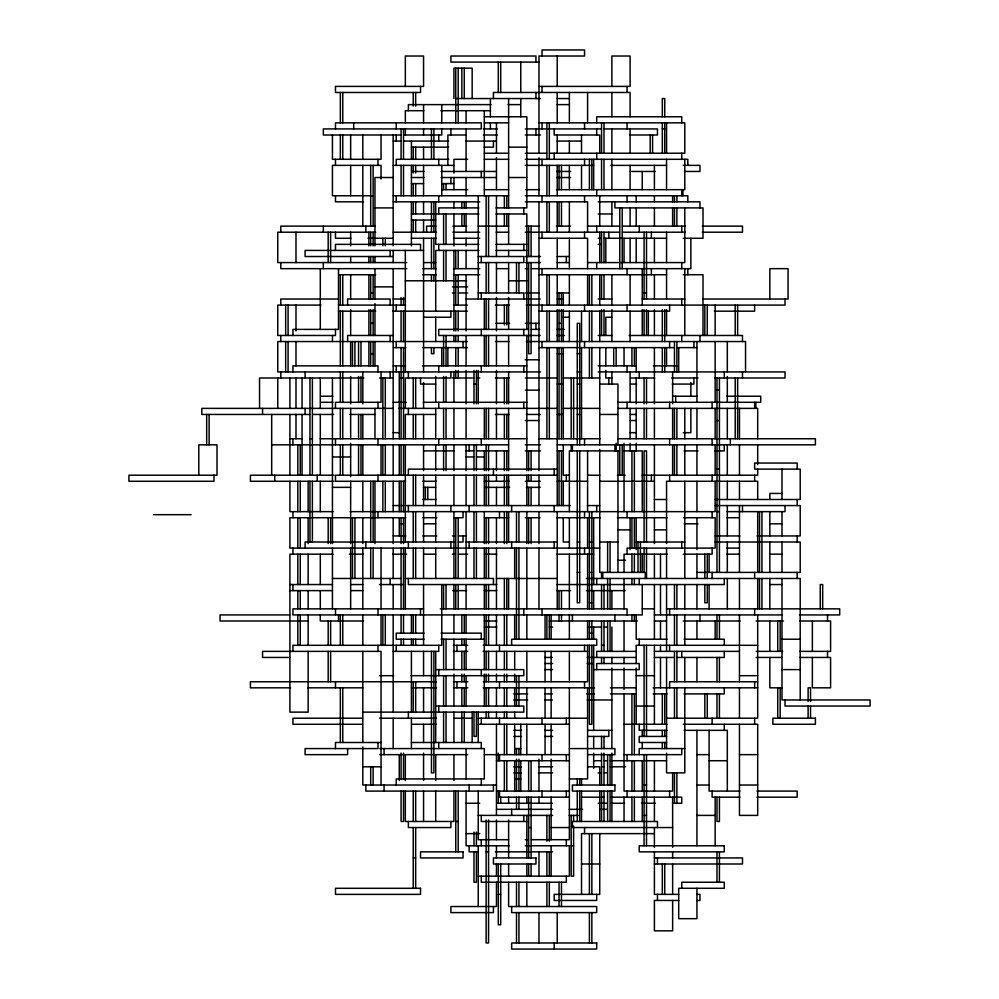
<?xml version="1.0" encoding="UTF-8"?>
<svg xmlns="http://www.w3.org/2000/svg" width="999" height="999" viewBox="0 0 999 999"><rect width="100%" height="100%" fill="white"/><g stroke="black" fill="none" stroke-linecap="round" stroke-linejoin="round"><path stroke-width="1.5" d="M538.985 62.1L450.899 62.1L450.899 56.019L535.951 56.019L535.951 62.1M538.985 86.401L630.107 86.401L630.107 56.019L611.888 56.019L611.888 86.401M455.756 98.551L458.191 98.551M458.491 98.551L540.484 98.551M557.217 98.551L569.368 98.551M490.996 104.62L408.379 104.62L408.379 110.702M508.004 104.62L520.379 104.62M557.217 104.62L569.368 104.62M423.838 110.702L405.332 110.702L405.332 122.852M440.846 110.702L490.384 110.702M484.315 116.771L526.835 116.771L526.835 207.904L495.966 207.904M484.315 122.852L508.616 122.852M538.985 122.852L684.79 122.852L684.79 153.222L549.625 153.222M483.379 128.921L497.29 128.921M525.324 128.921L546.578 128.921M546.89 128.921L549.313 128.921M549.625 128.921L601.261 128.921M604.295 128.921L657.454 128.921L657.454 135.002L630.107 135.002M662.312 128.921L664.735 128.921M400.786 135.002L323.326 135.002L323.326 128.921L481.281 128.921L481.281 122.852L335.477 122.852L335.477 128.921M403.733 135.002L441.783 135.002L441.783 128.921M466.358 135.002L447.864 135.002L447.864 165.372M483.379 135.002L497.29 135.002M525.324 135.002L540.509 135.002M393.181 141.071L400.786 141.071M403.821 141.071L448.576 141.071M466.083 141.071L496.466 141.071M557.217 141.071L581.518 141.071M411.413 147.153L448.576 147.153M484.153 147.153L493.431 147.153L493.431 141.071M508.616 147.153L526.835 147.153M484.315 153.222L508.616 153.222M525.324 153.222L546.578 153.222M448.801 159.303L396.228 159.303L396.228 165.372M467.607 159.303L453.933 159.303L453.933 172.964M484.315 159.303L508.616 159.303M525.324 159.303L687.824 159.303L687.824 165.372M393.181 165.372L453.933 165.372M525.324 165.372L593.668 165.372M610.839 165.372L666.558 165.372M683.266 165.372L699.974 165.372L699.974 171.453L684.515 171.453M411.688 171.453L424.063 171.453M441.071 171.453L496.466 171.453M556.718 171.453L570.629 171.453M630.394 171.453L655.132 171.453M393.181 177.522L374.962 177.522L374.962 245.866M411.413 177.522L424.063 177.522M441.071 177.522L496.466 177.522M508.616 177.522L526.835 177.522M556.718 177.522L570.629 177.522M411.413 183.604L423.564 183.604M441.783 183.604L453.933 183.604M441.783 189.673L467.607 189.673M484.315 189.673L508.616 189.673M525.561 189.673L539.485 189.673M556.493 189.673L684.79 189.673L684.79 159.303M370.404 195.754L332.442 195.754L332.442 165.372L381.044 165.372L381.044 179.046M370.704 195.754L373.139 195.754M393.181 195.754L508.616 195.754M525.324 195.754L687.824 195.754L687.824 201.823M363.311 201.823L335.477 201.823L335.477 195.754M393.181 201.823L479.757 201.823M525.324 201.823L587.587 201.823L587.587 232.205M598.214 201.823L699.974 201.823L699.974 207.904M374.962 207.904L393.181 207.904M478.958 207.904L438.748 207.904L438.748 213.973M411.413 213.973L478.958 213.973M495.966 213.973L526.835 213.973L526.835 329.395M598.214 213.973L611.888 213.973M411.413 220.055L435.714 220.055M374.962 226.124L280.794 226.124L280.794 232.205M435.876 226.124L426.598 226.124L426.598 232.205M452.884 226.124L466.808 226.124M478.234 226.124L508.616 226.124M525.561 226.124L539.485 226.124M556.493 226.124L570.417 226.124M587.424 226.124L619.48 226.124M622.514 226.124L685.289 226.124M702.297 226.124L742.494 226.124L742.494 232.205L702.297 232.205M375.686 232.205L277.759 232.205L277.759 262.575L406.83 262.575M393.181 232.205L411.413 232.205M411.688 232.205L436.426 232.205M452.884 232.205L479.757 232.205M496.191 232.205L508.616 232.205M525.324 232.205L619.48 232.205M622.514 232.205L685.289 232.205M350.936 238.274L335.477 238.274L335.477 232.205M367.944 238.274L393.181 238.274M411.413 238.274L436.426 238.274M453.446 238.274L479.757 238.274M538.985 238.274L587.587 238.274L587.587 268.656M598.214 238.274L601.261 238.274M604.295 238.274L619.48 238.274M619.78 238.274L622.215 238.274M622.514 238.274L666.558 238.274M683.191 238.274L703.009 238.274L703.009 207.904L614.922 207.904L614.922 201.823M478.958 244.355L435.714 244.355L435.714 201.823M495.966 244.355L526.835 244.355M598.214 244.355L601.261 244.355M423.564 250.424L305.095 250.424L305.095 256.506L393.181 256.506M478.958 250.424L435.714 250.424L435.714 311.176M495.966 250.424L526.835 250.424M478.234 256.506L523.801 256.506L523.801 262.575L478.234 262.575M525.324 256.506L540.509 256.506M557.217 256.506L569.368 256.506M423.564 262.575L435.714 262.575M525.324 262.575L540.509 262.575M557.217 262.575L569.368 262.575M587.587 262.575L684.79 262.575L684.79 207.904M406.83 268.656L280.794 268.656L280.794 262.575M422.515 268.656L436.426 268.656M453.446 268.656L479.757 268.656M496.466 268.656L508.616 268.656M525.324 268.656L528.359 268.656M531.393 268.656L690.858 268.656L690.858 238.274M338.511 274.725L375.686 274.725M422.515 274.725L436.426 274.725M453.446 274.725L479.757 274.725M538.985 274.725L666.558 274.725M683.266 274.725L703.009 274.725L703.009 335.477M405.332 280.794L466.583 280.794M508.616 280.794L526.835 280.794M374.962 286.875L393.181 286.875M452.422 286.875L467.607 286.875M370.704 292.944L373.139 292.944M452.422 292.944L455.457 292.944M458.491 292.944L467.607 292.944M478.234 292.944L523.801 292.944L523.801 299.026M525.324 292.944L528.359 292.944M528.658 292.944L531.093 292.944M531.393 292.944L538.985 292.944M557.217 292.944L569.368 292.944M644.08 292.944L646.515 292.944M338.511 299.026L280.794 299.026L280.794 305.095M393.181 299.026L405.332 299.026M466.083 299.026L540.259 299.026M557.217 299.026L563.286 299.026M598.214 299.026L611.888 299.026M642.257 299.026L684.79 299.026M703.071 299.026L788.061 299.026L788.061 268.656L769.842 268.656L769.842 299.026M321.004 305.095L277.759 305.095L277.759 335.477L335.477 335.477L335.477 329.395M338.511 305.095L405.507 305.095M453.446 305.095L467.357 305.095M495.417 305.095L509.328 305.095M526.336 305.095L785.027 305.095L785.027 299.026M338.511 311.176L375.686 311.176M392.694 311.176L467.357 311.176M538.985 311.176L669.605 311.176L669.605 305.095M714.447 311.176L754.645 311.176L754.645 305.095M423.564 317.245L450.899 317.245L450.899 311.176M563.286 317.245L569.368 317.245M611.888 317.245L605.819 317.245L605.819 335.477M370.704 323.326L373.139 323.326M495.741 323.326L509.665 323.326M525.324 323.326L528.359 323.326M528.658 323.326L531.093 323.326M531.306 323.326L538.985 323.326M559.04 323.326L561.463 323.326M528.359 329.395L438.748 329.395L438.748 335.477L540.259 335.477M531.306 329.395L539.71 329.395M556.718 329.395L564.447 329.395M393.181 335.477L347.627 335.477L347.627 341.546M556.718 335.477L564.447 335.477M598.214 335.477L612.162 335.477M629.17 335.477L742.494 335.477L742.494 341.546M467.357 341.546L277.759 341.546L277.759 371.928L540.509 371.928M495.417 341.546L509.328 341.546M526.336 341.546L745.541 341.546L745.541 371.928M393.469 347.627L405.831 347.627M422.515 347.627L467.357 347.627M538.985 347.627L674.15 347.627M677.197 347.627L696.94 347.627M370.704 353.696L373.139 353.696M557.217 353.696L563.448 353.696M577.26 353.696L579.695 353.696M525.324 359.777L538.985 359.777M393.181 365.846L405.507 365.846M422.515 365.846L526.835 365.846M598.214 365.846L636.351 365.846M653.358 365.846L678.109 365.846M577.26 371.928L579.695 371.928M598.214 371.928L785.027 371.928L785.027 377.997L714.66 377.997M363.861 377.997L259.54 377.997L259.54 408.379M379.52 377.997L393.181 377.997M401.086 377.997L403.521 377.997M452.422 377.997L473.676 377.997M476.723 377.997L479.757 377.997M495.417 377.997L509.328 377.997M525.324 377.997L546.578 377.997M546.89 377.997L549.313 377.997M549.625 377.997L557.217 377.997M563.286 377.997L599.737 377.997M611.937 377.997L605.819 377.997L605.819 370.404M630.494 377.997L654.695 377.997M671.703 377.997L697.989 377.997M435.714 384.078L420.529 384.078L420.529 377.997M473.988 384.078L476.411 384.078M557.217 384.078L563.286 384.078M577.26 384.078L579.695 384.078M599.737 384.078L617.956 384.078L617.956 444.83M630.494 384.078L636.688 384.078M672.252 384.078L693.905 384.078L693.905 377.997M525.324 390.147L538.985 390.147M716.982 390.147L719.417 390.147M320.567 396.228L332.929 396.228M672.639 396.228L697.327 396.228M726.71 396.228L760.726 396.228L760.726 402.297L617.956 402.297M320.567 402.297L332.929 402.297M393.181 402.297L406.281 402.297M423.289 402.297L526.835 402.297M309.74 408.379L201.823 408.379L201.823 414.448L309.74 414.448M309.965 408.379L312.387 408.379M312.699 408.379L382.555 408.379M382.854 408.379L385.289 408.379M385.589 408.379L393.181 408.379M398.539 408.379L546.578 408.379M546.89 408.379L549.313 408.379M549.625 408.379L557.217 408.379M563.286 408.379L599.737 408.379M617.956 408.379L757.692 408.379L757.692 438.748M312.699 414.448L333.703 414.448M349.95 414.448L374.962 414.448M435.714 414.448L405.332 414.448L405.332 438.748M495.417 414.448L509.328 414.448M526.336 414.448L540.259 414.448M557.217 414.448L563.286 414.448M577.26 414.448L579.695 414.448M599.737 414.448L617.956 414.448M630.107 414.448L636.188 414.448M525.324 420.529L538.985 420.529M630.107 420.529L636.188 420.529M716.982 420.529L719.417 420.529M393.181 432.679L399.263 432.679M630.107 432.679L636.188 432.679M683.266 432.679L690.858 432.679L690.858 408.379M289.91 438.748L302.06 438.748M309.965 438.748L312.387 438.748M320.292 438.748L526.835 438.748M538.985 438.748L557.217 438.748M557.492 438.748L600.012 438.748M617.956 438.748L815.396 438.748L815.396 444.83L557.217 444.83M271.691 444.83L309.653 444.83M309.965 444.83L312.387 444.83M312.699 444.83L508.616 444.83M525.324 444.83L540.509 444.83M423.838 450.899L453.933 450.899M465.596 450.899L473.676 450.899M476.723 450.899L508.616 450.899M525.324 450.899L540.509 450.899M557.217 450.899L563.286 450.899M619.48 450.899L569.368 450.899L569.368 511.65M624.038 450.899L642.257 450.899L642.257 511.65M684.065 450.899L697.989 450.899M714.997 450.899L724.275 450.899L724.275 444.83M332.442 456.98L350.661 456.98M466.083 456.98L473.676 456.98M476.723 456.98L484.315 456.98M557.217 469.13L408.379 469.13L408.379 475.199M716.982 469.13L719.417 469.13M333.928 475.199L250.424 475.199L250.424 481.281L333.928 481.281M557.217 475.199L335.477 475.199L335.477 481.281L405.507 481.281M569.418 475.199L563.286 475.199L563.286 444.83M587.587 475.199L599.737 475.199M617.357 475.199L625.087 475.199M642.095 475.199L757.692 475.199L757.692 469.13M422.515 481.281L436.426 481.281M484.315 481.281L509.328 481.281M525.324 481.281L540.259 481.281M557.217 481.281L587.587 481.281M599.737 481.281L654.407 481.281M332.442 487.35L350.661 487.35M423.564 487.35L435.714 487.35M484.59 487.35L509.665 487.35M526.336 487.35L540.259 487.35M781.992 493.431L769.842 493.431L769.842 499.5M422.515 499.5L436.426 499.5M654.407 499.5L666.558 499.5M715.222 499.5L800.211 499.5L800.211 469.13L754.645 469.13L754.645 463.049L797.177 463.049L797.177 469.13M393.181 505.569L399.263 505.569M401.086 505.569L403.521 505.569M405.332 505.569L570.417 505.569M587.424 505.569L599.737 505.569M715.159 505.569L800.211 505.569L800.211 535.951L756.967 535.951M333.154 511.65L289.91 511.65L289.91 481.281M350.162 511.65L715.159 511.65L715.159 481.281M716.982 511.65L719.417 511.65M726.81 511.65L739.185 511.65M739.46 511.65L785.027 511.65L785.027 505.569M153.634 514.685L191.134 514.685M405.831 517.719L289.91 517.719L289.91 548.101L455.457 548.101M422.839 517.719L436.763 517.719M453.771 517.719L463.049 517.719L463.049 511.65M484.315 517.719L508.778 517.719M525.324 517.719L540.034 517.719M556.718 517.719L600.349 517.719M617.357 517.719L667.282 517.719M683.516 517.719L715.159 517.719L715.159 548.101L627.072 548.101L627.072 554.17M726.81 517.719L739.185 517.719M401.086 523.801L403.521 523.801M423.564 523.801L435.714 523.801M684.065 523.801L697.989 523.801M769.842 523.801L781.992 523.801M617.956 529.87L630.107 529.87M654.407 529.87L666.558 529.87M393.181 535.951L405.831 535.951M422.839 535.951L436.763 535.951M452.422 535.951L455.457 535.951M458.416 535.951L466.083 535.951M715.159 535.951L739.959 535.951M455.319 542.02L305.095 542.02L305.095 548.101M458.416 542.02L463.049 542.02L463.049 535.951M466.083 542.02L557.217 542.02M569.368 542.02L563.286 542.02L563.286 517.719M577.26 542.02L579.695 542.02M589.41 542.02L591.845 542.02M599.737 542.02L617.956 542.02M636.188 542.02L684.79 542.02M715.159 542.02L800.211 542.02L800.211 572.402L696.94 572.402M455.756 548.101L458.191 548.101M458.491 548.101L599.737 548.101M726.81 548.101L739.46 548.101M333.154 554.17L289.91 554.17L289.91 712.125L308.142 712.125L308.142 651.373M349.388 554.17L363.311 554.17M392.694 554.17L400.786 554.17M401.086 554.17L406.605 554.17M423.564 554.17L435.714 554.17M452.422 554.17L455.457 554.17M458.491 554.17L467.607 554.17M484.315 554.17L496.74 554.17M557.042 554.17L593.668 554.17M667.282 554.17L624.038 554.17L624.038 572.402M683.266 554.17L712.125 554.17L712.125 548.101M726.81 554.17L739.46 554.17M769.842 554.17L781.992 554.17M617.956 560.252L625.561 560.252M577.26 572.402L579.695 572.402M589.41 572.402L591.845 572.402M332.442 578.471L400.786 578.471M405.332 578.471L493.431 578.471L493.431 584.552M496.466 578.471L557.217 578.471M586.313 578.471L800.211 578.471L800.211 699.974M289.91 584.552L332.442 584.552M350.661 584.552L362.812 584.552M379.52 584.552L400.786 584.552M401.086 584.552L403.521 584.552M496.74 584.552L408.379 584.552L408.379 578.471M556.718 584.552L724.275 584.552L724.275 578.471M769.842 584.552L781.992 584.552M289.91 590.621L332.442 590.621M350.661 590.621L362.812 590.621M452.672 590.621L466.583 590.621M484.315 590.621L496.74 590.621M556.718 590.621L570.629 590.621M586.425 590.621L625.087 590.621M589.41 602.772L591.845 602.772M423.564 608.853L292.944 608.853L292.944 614.922L642.257 614.922L642.257 584.552M440.297 608.853L627.072 608.853L627.072 614.922M642.257 608.853L654.407 608.853M666.558 608.853L839.697 608.853L839.697 614.922L799.5 614.922M289.635 614.922L220.055 614.922L220.055 621.003L289.635 621.003M654.357 614.922L782.479 614.922M289.91 621.003L297.502 621.003M297.814 621.003L300.237 621.003M300.549 621.003L308.142 621.003M363.536 621.003L320.292 621.003L320.292 614.922M484.315 621.003L496.74 621.003M549.313 621.003L637.35 621.003M654.357 621.003L666.558 621.003M683.266 621.003L740.184 621.003M756.168 621.003L783.478 621.003M799.712 621.003L830.594 621.003L830.594 651.373L799.712 651.373M484.315 627.072L496.74 627.072M549.313 627.072L552.659 627.072M587.587 627.072L601.261 627.072M604.295 627.072L607.33 627.072M424.063 633.154L396.228 633.154L396.228 639.223L424.063 639.223M441.071 633.154L481.281 633.154L481.281 639.223M589.41 633.154L591.845 633.154M441.071 639.223L484.315 639.223M667.057 639.223L636.188 639.223L636.188 614.922M684.065 639.223L724.275 639.223L724.275 645.304M781.992 639.223L800.211 639.223M453.446 645.304L467.794 645.304M483.266 645.304L596.703 645.304L596.703 639.223L511.65 639.223L511.65 645.304M601.56 645.304L603.995 645.304M739.185 645.304L636.188 645.304L636.188 663.523M739.46 645.304L757.692 645.304M393.181 651.373L438.748 651.373L438.748 645.304M453.446 651.373L467.794 651.373M483.266 651.373L587.587 651.373M636.188 651.373L596.703 651.373L596.703 657.454M654.407 651.373L739.185 651.373M756.168 651.373L782.704 651.373M289.91 657.454L262.575 657.454L262.575 651.373L381.044 651.373L381.044 785.027M544.68 657.454L552.41 657.454M587.2 657.454L593.381 657.454M593.668 657.454L636.188 657.454M654.407 657.454L674.15 657.454M677.197 657.454L724.275 657.454L724.275 651.373M756.168 657.454L781.992 657.454M799.712 657.454L830.594 657.454L830.594 687.824L812.362 687.824L812.362 657.454M544.68 663.523L552.634 663.523M587.2 663.523L593.381 663.523M435.714 669.605L523.801 669.605L523.801 675.674L410.689 675.674M544.892 669.605L552.634 669.605M593.668 669.605L639.223 669.605L639.223 663.523L596.703 663.523L596.703 669.605M781.992 669.605L800.211 669.605M379.52 675.674L393.681 675.674M636.188 675.674L654.407 675.674M739.46 675.674L757.692 675.674M436.426 681.755L250.424 681.755L250.424 687.824L290.634 687.824M453.446 681.755L467.794 681.755M483.266 681.755L587.587 681.755L587.587 645.304M757.692 681.755L669.605 681.755L669.605 687.824M307.642 687.824L362.812 687.824M411.413 687.824L436.426 687.824M453.446 687.824L467.794 687.824M483.266 687.824L594.38 687.824M610.364 687.824L636.188 687.824M653.146 687.824L757.692 687.824M781.992 687.824L769.842 687.824L769.842 657.454M513.748 693.905L527.672 693.905M544.68 693.905L552.41 693.905M586.65 693.905L594.38 693.905M610.364 693.905L636.188 693.905M653.146 693.905L667.057 693.905M684.065 693.905L724.275 693.905L724.275 687.824M513.748 699.974L527.672 699.974M544.68 699.974L552.41 699.974M587.2 699.974L593.381 699.974M593.668 699.974L611.888 699.974M435.714 706.056L523.801 706.056L523.801 712.125L362.812 712.125M636.188 706.056L654.407 706.056M362.537 718.206L292.944 718.206L292.944 724.275L362.537 724.275M379.52 718.206L436.426 718.206M453.933 718.206L461.526 718.206M461.838 718.206L464.26 718.206M464.572 718.206L472.165 718.206M478.234 718.206L587.587 718.206M666.558 718.206L757.692 718.206L757.692 614.922M411.688 724.275L436.426 724.275M478.234 724.275L569.368 724.275M624.038 724.275L667.057 724.275M683.266 724.275L757.692 724.275L757.692 815.396L739.46 815.396L739.46 724.275M513.748 730.344L521.478 730.344M544.68 730.344L552.659 730.344M587.587 730.344L611.888 730.344M667.057 730.344L639.223 730.344L639.223 724.275M684.065 730.344L727.309 730.344L727.309 791.096M513.748 736.425L521.478 736.425M544.68 736.425L552.659 736.425M587.587 736.425L608.853 736.425L608.853 730.344M666.558 736.425L639.223 736.425L639.223 742.494L666.558 742.494M381.044 742.494L335.477 742.494L335.477 748.576M411.413 742.494L481.281 742.494L481.281 748.576M379.77 748.576L484.315 748.576L484.315 778.945L396.228 778.945L396.228 785.027M514.685 748.576L520.766 748.576M569.368 748.576L614.922 748.576L614.922 754.645L587.587 754.645M684.79 748.576L639.223 748.576L639.223 754.645M379.77 754.645L467.607 754.645M484.315 754.645L569.368 754.645M624.038 754.645L681.755 754.645L681.755 748.576M696.94 754.645L709.09 754.645M739.46 754.645L757.692 754.645M496.466 760.726L569.368 760.726M593.668 760.726L601.261 760.726M604.295 760.726L607.33 760.726M610.364 760.726L666.558 760.726M709.09 760.726L727.309 760.726M362.812 766.795L381.044 766.795M513.748 766.795L521.478 766.795M538.486 766.795L552.659 766.795M587.587 766.795L599.737 766.795L599.737 785.027M601.56 766.795L603.995 766.795M610.364 766.795L625.561 766.795M513.748 772.876L521.478 772.876M538.486 772.876L552.659 772.876M598.214 772.876L601.261 772.876M604.295 772.876L607.33 772.876M514.685 778.945L520.766 778.945M569.368 778.945L587.587 778.945L587.587 687.824M496.466 785.027L362.812 785.027L362.812 747.052M644.08 785.027L646.515 785.027M696.94 785.027L709.09 785.027M739.46 785.027L757.692 785.027M496.466 791.096L569.368 791.096M739.959 791.096L709.09 791.096L709.09 730.344M756.967 791.096L797.177 791.096L797.177 797.177L756.967 797.177M569.368 797.177L499.5 797.177L499.5 791.096M581.518 797.177L599.737 797.177M601.56 797.177L603.995 797.177M610.614 797.177L681.755 797.177L681.755 803.246L672.477 803.246M739.959 797.177L712.125 797.177L712.125 791.096M466.083 803.246L479.757 803.246M496.74 803.246L552.41 803.246M598.214 803.246L607.33 803.246M610.614 803.246L624.537 803.246M641.545 803.246L655.456 803.246M496.515 809.327L552.659 809.327M569.193 809.327L582.567 809.327M599.575 809.327L607.305 809.327M478.234 815.396L552.659 815.396M569.193 815.396L578.471 815.396M644.08 815.396L646.515 815.396M696.94 815.396L715.159 815.396M455.756 821.478L458.191 821.478M526.835 821.478L481.281 821.478L481.281 815.396M528.658 827.547L531.093 827.547M551.136 827.547L569.368 827.547M672.639 827.547L572.402 827.547L572.402 821.478L657.454 821.478L657.454 827.547M466.083 833.628L479.757 833.628M654.133 833.628L581.518 833.628L581.518 894.38M508.616 839.697L478.234 839.697L478.234 791.096M525.324 839.697L528.359 839.697M531.393 839.697L569.368 839.697L569.368 687.824M509.328 845.778L466.083 845.778L466.083 791.096M525.324 845.778L569.368 845.778L569.368 876.148L478.234 876.148M571.191 845.778L573.613 845.778M478.409 851.847L469.13 851.847L469.13 845.778M486.138 851.847L488.561 851.847M495.417 851.847L552.634 851.847M413.236 857.929L415.659 857.929M654.407 857.929L742.494 857.929L742.494 863.998L654.407 863.998M581.518 863.998L599.737 863.998M498.289 894.38L500.711 894.38M678.708 894.38L654.407 894.38L654.407 851.847M696.94 894.38L699.974 894.38L699.974 900.449L696.94 900.449M678.708 900.449L654.407 900.449L654.407 930.831L672.639 930.831L672.639 900.449M827.547 614.922L827.547 621.003M827.547 651.373L827.547 657.454M822.689 608.853L822.689 584.552L820.254 584.552L820.254 608.853M812.362 621.003L812.362 651.373M810.539 701.498L810.539 687.824L808.116 687.824L808.116 701.498M810.539 706.056L810.539 718.206M808.116 706.056L808.116 718.206M797.177 499.5L797.177 505.569M797.177 535.951L797.177 542.02M797.177 572.402L797.177 578.471M785.027 699.974L785.027 706.056L870.079 706.056L870.079 699.974L781.992 699.974L781.992 578.471M781.992 469.13L781.992 499.5M781.992 511.65L781.992 535.951M781.992 542.02L781.992 572.402M780.169 621.003L780.169 651.373M780.169 687.824L780.169 718.206M777.734 621.003L777.734 651.373M777.734 687.824L777.734 718.206M769.842 511.65L769.842 535.951M769.842 542.02L769.842 572.402M769.842 578.471L769.842 608.853M769.842 621.003L769.842 651.373M761.937 511.65L761.937 572.402M761.937 578.471L761.937 608.853M759.515 511.65L759.515 572.402M759.515 578.471L759.515 608.853M757.692 444.83L757.692 464.572M757.692 499.5L757.692 481.281L666.558 481.281L666.558 543.543M757.692 511.65L757.692 572.402M757.692 578.471L757.692 608.853M755.868 402.297L755.868 408.379M754.645 402.297L754.645 408.379M754.645 475.199L754.645 481.281M754.645 572.402L754.645 578.471M754.645 608.853L754.645 614.922M754.645 681.755L754.645 687.824M754.645 718.206L754.645 724.275M742.494 371.928L742.494 377.997M742.494 505.569L742.494 511.65M739.46 408.379L739.46 438.748M739.46 444.83L739.46 475.199M739.46 481.281L739.46 499.5M739.46 505.569L739.46 572.402M739.46 578.471L739.46 608.853M739.46 614.922L739.46 681.755M739.46 687.824L739.46 718.206M737.637 305.095L737.637 335.477M737.637 377.997L737.637 438.748M735.214 305.095L735.214 335.477M735.214 377.997L735.214 438.748M730.344 438.748L730.344 444.83M727.309 341.546L727.309 371.928M727.309 376.486L727.309 402.297M727.309 408.379L727.309 438.748M727.309 444.83L727.309 475.199M727.309 481.281L727.309 499.5M727.309 505.569L727.309 535.951M727.309 542.02L727.309 572.402M727.309 578.471L727.309 608.853M724.275 371.928L724.275 377.997M724.275 724.275L724.275 730.344M719.417 377.997L719.417 572.402M719.417 614.922L719.417 639.223M719.417 657.454L719.417 681.755M719.417 693.905L719.417 718.206M719.417 797.177L719.417 821.478L716.982 821.478L716.982 797.177M719.417 851.847L719.417 882.229M716.982 377.997L716.982 572.402M716.982 614.922L716.982 639.223M716.982 657.454L716.982 681.755M716.982 693.905L716.982 718.206M716.982 851.847L716.982 882.229M715.159 305.095L715.159 335.477M715.159 341.546L715.159 402.297M715.159 408.379L715.159 438.748M715.159 444.83L715.159 475.199M715.159 621.003L715.159 639.223M715.159 797.177L715.159 845.778M712.125 402.297L712.125 408.379M712.125 438.748L712.125 444.83M712.125 475.199L712.125 481.281M712.125 511.65L712.125 517.719M712.125 572.402L712.125 578.471M712.125 718.206L712.125 724.275M709.09 554.17L709.09 572.402M709.09 584.552L709.09 608.853M707.267 305.095L707.267 335.477M707.267 554.17L707.267 578.471M707.267 584.552L707.267 602.772L704.832 602.772L704.832 584.552M707.267 693.905L707.267 718.206M704.832 305.095L704.832 335.477M704.832 554.17L704.832 578.471M704.832 693.905L704.832 718.206M699.974 335.477L699.974 341.546M699.974 614.922L699.974 621.003M696.94 341.546L696.94 402.297M696.94 408.379L696.94 438.748M696.94 444.83L696.94 475.199M696.94 481.281L696.94 511.65M696.94 517.719L696.94 549.625M696.94 554.17L696.94 578.471M696.94 584.552L696.94 608.853M696.94 621.003L696.94 639.223M696.94 657.454L696.94 681.755M696.94 730.344L696.94 845.778M696.94 888.298L696.94 918.68L678.708 918.68L678.708 888.298L724.275 888.298L724.275 882.229L681.755 882.229L681.755 888.298M693.905 341.546L693.905 347.627M690.858 382.555L690.858 396.228M687.824 268.656L687.824 274.725M684.79 268.656L684.79 335.477M684.79 408.379L684.79 438.748M684.79 444.83L684.79 475.199M684.79 481.281L684.79 578.471M684.79 584.552L684.79 608.853M684.79 614.922L684.79 645.304M684.79 657.454L684.79 681.755M684.79 687.824L684.79 772.876L666.558 772.876L666.558 753.134M682.966 189.673L682.966 195.754M681.755 122.852L681.755 116.771L596.703 116.771L596.703 122.852M681.755 153.222L681.755 159.303M681.755 189.673L681.755 195.754M681.755 226.124L681.755 232.205M681.755 262.575L681.755 268.656M681.755 299.026L681.755 305.095M681.755 335.477L681.755 341.546M681.755 542.02L681.755 548.101M681.755 651.373L681.755 657.454M678.708 347.627L678.708 371.928M676.885 195.754L676.885 201.823M676.885 207.904L676.885 226.124M676.885 341.546L676.885 371.928M676.885 408.379L676.885 438.748M676.885 444.83L676.885 475.199M676.885 584.552L676.885 608.853M676.885 614.922L676.885 645.304M676.885 651.373L676.885 681.755M676.885 687.824L676.885 718.206M676.885 772.876L676.885 803.246M675.674 396.228L675.674 402.297M674.462 195.754L674.462 201.823M674.462 207.904L674.462 226.124M674.462 341.546L674.462 371.928M674.462 408.379L674.462 438.748M674.462 444.83L674.462 475.199M674.462 584.552L674.462 608.853M674.462 614.922L674.462 645.304M674.462 651.373L674.462 681.755M674.462 687.824L674.462 718.206M674.462 772.876L674.462 803.246M672.639 195.754L672.639 201.823M672.639 207.904L672.639 226.124M672.639 371.928L672.639 403.821M672.639 408.379L672.639 438.748M672.639 444.83L672.639 475.199M672.639 772.876L672.639 791.096L624.038 791.096L624.038 693.905M672.639 797.177L672.639 847.289M672.639 851.847L672.639 857.929M672.639 863.998L672.639 894.38M669.605 341.546L669.605 347.627M669.605 402.297L669.605 408.379M669.605 438.748L669.605 444.83M669.605 475.199L669.605 481.281M669.605 608.853L669.605 614.922M669.605 645.304L669.605 651.373M669.605 791.096L669.605 797.177M666.558 122.852L666.558 153.222M666.558 159.303L666.558 189.673M666.558 232.205L666.558 262.575M666.558 268.656L666.558 299.026M666.558 309.653L666.558 335.477M666.558 347.627L666.558 365.846M666.558 548.101L666.558 578.471M666.558 584.552L666.558 651.373M666.558 657.454L666.558 748.576M664.735 116.771L664.735 98.551L662.312 98.551L662.312 116.771M664.735 122.852L664.735 153.222M664.735 309.653L664.735 341.546M664.735 347.627L664.735 371.928M664.735 693.905L664.735 724.275M664.735 730.344L664.735 736.425M664.735 742.494L664.735 748.576M664.735 863.998L664.735 894.38M662.312 122.852L662.312 153.222M662.312 309.653L662.312 341.546M662.312 347.627L662.312 371.928M662.312 693.905L662.312 724.275M662.312 730.344L662.312 736.425M662.312 742.494L662.312 748.576M662.312 863.998L662.312 894.38M660.489 554.17L660.489 578.471M660.489 584.552L660.489 614.922M660.489 621.003L660.489 639.223M660.489 645.304L660.489 651.373M660.489 657.454L660.489 687.824M657.454 857.929L657.454 863.998M657.454 894.38L657.454 900.449M654.407 165.372L654.407 189.673M654.407 195.754L654.407 201.823M654.407 207.904L654.407 226.124M654.407 238.274L654.407 262.575M654.407 274.725L654.407 299.026M654.407 309.653L654.407 335.477M654.407 347.627L654.407 403.821M654.407 408.379L654.407 438.748M654.407 444.83L654.407 511.65M654.407 517.719L654.407 543.543M654.407 554.17L654.407 578.471M654.407 584.552L654.407 639.223M654.407 645.304L654.407 724.275M654.407 760.726L654.407 791.096M654.407 797.177L654.407 821.478M654.407 827.547L654.407 847.289M652.584 135.002L652.584 153.222M651.373 232.205L651.373 238.274M651.373 268.656L651.373 274.725M651.373 475.199L651.373 481.281M650.162 135.002L650.162 153.222M648.339 311.176L648.339 335.477M646.515 232.205L646.515 299.026M646.515 309.653L646.515 335.477M646.515 377.997L646.515 403.821M646.515 408.379L646.515 438.748M646.515 542.02L646.515 450.899L644.08 450.899L644.08 542.02M646.515 548.101L646.515 578.471M646.515 645.304L646.515 736.425M646.515 754.645L646.515 845.778M645.304 578.471L645.304 572.402L599.737 572.402L599.737 449.375M644.08 232.205L644.08 299.026M644.08 309.653L644.08 335.477M644.08 377.997L644.08 403.821M644.08 408.379L644.08 438.748M644.08 548.101L644.08 572.402M644.08 645.304L644.08 736.425M644.08 754.645L644.08 845.778M642.257 171.453L642.257 189.673M642.257 268.656L642.257 305.095M642.257 309.653L642.257 335.477M642.257 554.17L642.257 572.402M642.257 730.344L642.257 736.425M642.257 742.494L642.257 748.576M642.257 760.726L642.257 791.096M642.257 797.177L642.257 821.478M640.434 542.02L640.434 572.402M639.223 226.124L639.223 232.205M639.223 371.928L639.223 377.997M639.223 578.471L639.223 584.552M639.223 639.223L639.223 645.304M638.011 542.02L638.011 572.402M636.188 195.754L636.188 201.823M636.188 207.904L636.188 226.124M636.188 238.274L636.188 262.575M636.188 347.627L636.188 371.928M636.188 377.997L636.188 403.821M636.188 408.379L636.188 438.748M636.188 443.306L636.188 450.899M636.188 517.719L636.188 549.625M636.188 668.081L636.188 724.275M634.365 347.627L634.365 365.846M634.365 450.899L634.365 511.65M634.365 517.719L634.365 548.101M634.365 554.17L634.365 572.402M634.365 578.471L634.365 584.552M634.365 614.922L634.365 621.003M634.365 693.905L634.365 754.645M634.365 760.726L634.365 791.096M634.365 797.177L634.365 821.478M631.93 347.627L631.93 365.846M631.93 450.899L631.93 511.65M631.93 517.719L631.93 548.101M631.93 554.17L631.93 572.402M631.93 578.471L631.93 584.552M631.93 614.922L631.93 621.003M631.93 693.905L631.93 754.645M631.93 760.726L631.93 791.096M631.93 797.177L631.93 821.478M630.107 116.771L630.107 92.47L493.431 92.47L493.431 98.551M630.107 128.921L630.107 153.222M630.107 165.372L630.107 189.673M630.107 207.904L630.107 226.124M630.107 238.274L630.107 262.575M630.107 274.725L630.107 305.095M630.107 311.176L630.107 341.546M630.107 371.928L630.107 402.297M630.107 408.379L630.107 438.748M630.107 443.306L630.107 450.899M630.107 517.719L630.107 549.625M627.072 86.401L627.072 92.47M627.072 122.852L627.072 128.921M627.072 195.754L627.072 201.823M627.072 268.656L627.072 274.725M627.072 305.095L627.072 311.176M627.072 365.846L627.072 371.928M627.072 402.297L627.072 408.379M627.072 511.65L627.072 517.719M627.072 754.645L627.072 760.726M627.072 791.096L627.072 797.177M624.038 238.274L624.038 262.575M624.038 347.627L624.038 365.846M624.038 443.306L624.038 511.65M624.038 578.471L624.038 608.853M624.038 621.003L624.038 651.373M624.038 657.454L624.038 663.523M624.038 668.081L624.038 689.347M624.038 797.177L624.038 821.478M622.215 207.904L622.215 268.656M622.215 444.83L622.215 475.199M619.78 207.904L619.78 268.656M619.78 444.83L619.78 475.199M617.956 450.899L617.956 572.402M616.146 347.627L616.146 365.846M616.146 443.306L616.146 450.899M614.922 444.83L614.922 450.899M614.922 614.922L614.922 621.003M613.711 347.627L613.711 365.846M611.888 92.47L611.888 116.771M611.888 128.921L611.888 153.222M611.888 159.303L611.888 189.673M611.888 201.823L611.888 226.124M611.888 274.725L611.888 305.095M611.888 309.653L611.888 341.546M611.888 371.928L611.888 384.078M611.888 590.621L611.888 608.853M611.888 627.072L611.888 651.373M611.888 657.454L611.888 663.523M611.888 668.081L611.888 748.576M611.888 753.134L611.888 785.027M611.888 791.096L611.888 821.478M610.064 542.02L610.064 572.402M610.064 578.471L610.064 608.853M610.064 621.003L610.064 651.373M610.064 754.645L610.064 785.027M610.064 791.096L610.064 821.478M608.853 232.205L608.853 238.274M608.853 377.997L608.853 384.078M607.629 542.02L607.629 572.402M607.629 578.471L607.629 608.853M607.629 621.003L607.629 651.373M607.629 754.645L607.629 785.027M607.629 791.096L607.629 821.478M605.819 238.274L605.819 262.575M605.819 347.627L605.819 365.846M603.995 122.852L603.995 153.222M603.995 159.303L603.995 189.673M603.995 232.205L603.995 262.575M603.995 274.725L603.995 299.026M603.995 309.653L603.995 335.477M603.995 584.552L603.995 608.853M603.995 621.003L603.995 651.373M603.995 657.454L603.995 663.523M603.995 736.425L603.995 748.576M603.995 753.134L603.995 785.027M603.995 791.096L603.995 821.478M602.772 572.402L602.772 578.471M601.56 122.852L601.56 153.222M601.56 159.303L601.56 189.673M601.56 232.205L601.56 262.575M601.56 274.725L601.56 299.026M601.56 309.653L601.56 335.477M601.56 572.402L601.56 578.471M601.56 584.552L601.56 608.853M601.56 621.003L601.56 651.373M601.56 657.454L601.56 663.523M601.56 736.425L601.56 748.576M601.56 753.134L601.56 785.027M601.56 791.096L601.56 821.478M599.737 153.222L599.737 135.002L554.17 135.002L554.17 128.921M599.737 195.754L599.737 226.124M599.737 232.205L599.737 262.575M599.737 274.725L599.737 305.095M599.737 311.176L599.737 341.546M599.737 347.627L599.737 444.83M599.737 791.096L599.737 821.478M599.737 833.628L599.737 894.38L554.17 894.38L554.17 900.449L596.703 900.449L596.703 894.38M596.703 128.921L596.703 135.002M596.703 153.222L596.703 159.303M596.703 189.673L596.703 195.754M596.703 226.124L596.703 232.205M596.703 262.575L596.703 268.656M596.703 505.569L596.703 511.65M596.703 578.471L596.703 584.552M593.668 159.303L593.668 189.673M593.668 517.719L593.668 584.552M593.668 590.621L593.668 608.853M593.668 627.072L593.668 639.223M593.668 645.304L593.668 730.344M593.668 736.425L593.668 748.576M593.668 753.134L593.668 768.318M591.845 159.303L591.845 189.673M591.845 274.725L591.845 305.095M591.845 311.176L591.845 341.546M591.845 347.627L591.845 377.997M591.845 511.65L591.845 608.853M591.845 621.003L591.845 639.223M591.845 645.304L591.845 724.275L589.41 724.275L589.41 645.304M591.845 833.628L591.845 894.38M591.845 912.599L591.845 942.981M589.41 159.303L589.41 189.673M589.41 274.725L589.41 305.095M589.41 311.176L589.41 341.546M589.41 347.627L589.41 377.997M589.41 511.65L589.41 608.853M589.41 621.003L589.41 639.223M589.41 833.628L589.41 894.38M589.41 912.599L589.41 942.981M587.587 92.47L587.587 122.852M587.587 274.725L587.587 305.095M587.587 450.899L587.587 511.65M587.587 517.719L587.587 548.101M587.587 554.17L587.587 608.853M587.587 621.003L587.587 639.223M584.552 122.852L584.552 128.921M584.552 159.303L584.552 165.372M584.552 195.754L584.552 201.823M584.552 232.205L584.552 238.274M584.552 305.095L584.552 311.176M584.552 341.546L584.552 347.627M584.552 438.748L584.552 444.83M584.552 511.65L584.552 517.719M584.552 548.101L584.552 554.17M584.552 645.304L584.552 651.373M584.552 681.755L584.552 687.824M584.552 827.547L584.552 833.628M581.518 135.002L581.518 153.222M581.518 165.372L581.518 189.673M581.518 311.176L581.518 341.546M581.518 347.627L581.518 438.748M581.518 778.945L581.518 785.027M581.518 791.096L581.518 821.478M579.695 444.83L579.695 323.326L577.26 323.326L577.26 444.83M579.695 450.899L579.695 602.772L577.26 602.772L577.26 450.899M579.695 778.945L579.695 785.027M579.695 791.096L579.695 821.478M577.26 778.945L577.26 785.027M577.26 791.096L577.26 821.478M573.613 377.997L573.613 438.748M573.613 815.396L573.613 821.478M573.613 826.036L573.613 876.148L571.191 876.148L571.191 815.396M572.402 444.83L572.402 450.899M572.402 614.922L572.402 621.003M571.191 377.997L571.191 438.748M571.191 444.83L571.191 450.899M569.368 92.47L569.368 122.852M569.368 141.071L569.368 153.222M569.368 165.372L569.368 189.673M569.368 201.823L569.368 232.205M569.368 238.274L569.368 268.656M569.368 274.725L569.368 305.095M569.368 311.176L569.368 341.546M569.368 517.719L569.368 548.101M569.368 554.17L569.368 608.853M569.368 614.922L569.368 639.223M569.368 651.373L569.368 681.755M566.321 256.506L566.321 262.575M566.321 475.199L566.321 481.281M566.321 718.206L566.321 724.275M566.321 754.645L566.321 760.726M566.321 791.096L566.321 797.177M566.321 839.697L566.321 845.778M566.321 876.148L566.321 882.229L481.281 882.229L481.281 876.148M563.286 292.944L563.286 305.095M563.286 309.653L563.286 341.546M563.286 347.627L563.286 438.748M563.286 481.281L563.286 505.569M561.463 165.372L561.463 189.673M561.463 201.823L561.463 226.124M561.463 292.944L561.463 305.095M561.463 309.653L561.463 341.546M561.463 347.627L561.463 438.748M561.463 450.899L561.463 505.569M561.463 590.621L561.463 608.853M561.463 614.922L561.463 621.003M561.463 882.229L561.463 906.53M559.04 165.372L559.04 189.673M559.04 201.823L559.04 226.124M559.04 292.944L559.04 305.095M559.04 309.653L559.04 341.546M559.04 347.627L559.04 438.748M559.04 450.899L559.04 505.569M559.04 590.621L559.04 608.853M559.04 614.922L559.04 621.003M559.04 882.229L559.04 906.53M557.217 56.019L557.217 86.401M557.217 92.47L557.217 122.852M557.217 135.002L557.217 153.222M557.217 165.372L557.217 195.754M557.217 201.823L557.217 232.205M557.217 238.274L557.217 268.656M557.217 274.725L557.217 305.095M557.217 309.653L557.217 341.546M557.217 347.627L557.217 505.569M557.217 511.65L557.217 608.853M557.217 912.599L557.217 942.981M554.17 153.222L554.17 159.303M554.17 469.13L554.17 475.199M554.17 505.569L554.17 511.65M554.17 542.02L554.17 548.101M554.17 942.981L554.17 949.05M551.136 614.922L551.136 639.223M551.136 651.373L551.136 681.755M551.136 687.824L551.136 718.206M551.136 724.275L551.136 754.645M551.136 759.203L551.136 791.096M551.136 797.177L551.136 839.697M551.136 845.778L551.136 876.148M549.313 122.852L549.313 159.303M549.313 165.372L549.313 195.754M549.313 201.823L549.313 232.205M549.313 274.725L549.313 305.095M549.313 311.176L549.313 341.546M549.313 347.627L549.313 438.748M549.313 614.922L549.313 639.223M549.313 815.396L549.313 841.22M549.313 851.847L549.313 876.148M549.313 882.229L549.313 906.53M546.89 122.852L546.89 159.303M546.89 165.372L546.89 195.754M546.89 201.823L546.89 232.205M546.89 274.725L546.89 305.095M546.89 311.176L546.89 341.546M546.89 347.627L546.89 438.748M546.89 614.922L546.89 639.223M546.89 815.396L546.89 841.22M546.89 851.847L546.89 876.148M546.89 882.229L546.89 906.53M545.067 614.922L545.067 639.223M545.067 651.373L545.067 681.755M545.067 687.824L545.067 718.206M545.067 724.275L545.067 754.645M542.02 56.019L542.02 49.95L584.552 49.95L584.552 56.019L538.985 56.019L538.985 153.222M542.02 86.401L542.02 92.47M542.02 122.852L542.02 128.921M542.02 159.303L542.02 165.372M542.02 195.754L542.02 201.823M542.02 232.205L542.02 238.274M542.02 268.656L542.02 274.725M542.02 305.095L542.02 311.176M542.02 341.546L542.02 347.627M542.02 608.853L542.02 614.922M542.02 718.206L542.02 724.275M542.02 754.645L542.02 760.726M542.02 791.096L542.02 797.177M538.985 157.78L538.985 195.754M538.985 201.823L538.985 470.641M538.985 475.199L538.985 505.569M538.985 511.65L538.985 543.543M538.985 548.101L538.985 608.853M538.985 759.203L538.985 791.096M538.985 797.177L538.985 803.246M538.985 851.847L538.985 876.148M538.985 912.599L538.985 942.981M535.951 92.47L535.951 98.551M535.951 128.921L535.951 135.002M535.951 323.326L535.951 329.395M531.093 226.124L531.093 256.506M531.093 262.575L531.093 353.696L528.658 353.696L528.658 262.575M531.093 450.899L531.093 470.641M531.093 475.199L531.093 481.281M531.093 487.35L531.093 505.569M531.093 517.719L531.093 543.543M531.093 760.726L531.093 791.096M531.093 797.177L531.093 857.929M531.093 863.998L531.093 876.148M528.658 226.124L528.658 256.506M528.658 450.899L528.658 470.641M528.658 475.199L528.658 481.281M528.658 487.35L528.658 505.569M528.658 517.719L528.658 543.543M528.658 760.726L528.658 791.096M528.658 797.177L528.658 857.929M528.658 863.998L528.658 876.148M526.835 335.477L526.835 470.641M526.835 475.199L526.835 505.569M526.835 511.65L526.835 543.543M526.835 548.101L526.835 608.853M526.835 614.922L526.835 639.223M526.835 651.373L526.835 681.755M526.835 687.824L526.835 718.206M526.835 724.275L526.835 754.645M526.835 797.177L526.835 803.246M526.835 815.396L526.835 857.929M526.835 863.998L526.835 876.148M526.835 882.229L526.835 906.53M523.801 207.904L523.801 213.973M523.801 244.355L523.801 250.424M523.801 329.395L523.801 335.477M523.801 365.846L523.801 371.928M523.801 402.297L523.801 408.379M523.801 608.853L523.801 614.922M523.801 815.396L523.801 821.478M520.766 62.1L520.766 92.47M520.766 98.551L520.766 116.771M520.766 724.275L520.766 754.645M520.766 760.726L520.766 791.096M518.943 262.575L518.943 292.944M518.943 511.65L518.943 542.02M518.943 548.101L518.943 639.223M518.943 675.674L518.943 706.056M518.943 748.576L518.943 754.645M518.943 759.203L518.943 791.096M518.943 797.177L518.943 809.327M518.943 882.229L518.943 906.53M518.943 912.599L518.943 942.981M516.508 262.575L516.508 292.944M516.508 511.65L516.508 542.02M516.508 548.101L516.508 639.223M516.508 675.674L516.508 706.056M516.508 748.576L516.508 754.645M516.508 759.203L516.508 791.096M516.508 797.177L516.508 809.327M516.508 882.229L516.508 906.53M516.508 912.599L516.508 942.981M514.685 548.101L514.685 578.471M514.685 614.922L514.685 639.223M514.685 651.373L514.685 669.605M514.685 674.15L514.685 681.755M514.685 687.824L514.685 706.056M514.685 712.125L514.685 718.206M514.685 724.275L514.685 754.645M514.685 760.726L514.685 791.096M511.65 505.569L511.65 511.65M511.65 542.02L511.65 548.101M511.65 809.327L511.65 815.396M511.65 906.53L511.65 912.599L596.703 912.599L596.703 906.53L508.616 906.53L508.616 882.229M508.616 98.551L508.616 207.904M508.616 213.973L508.616 244.355M508.616 250.424L508.616 256.506M508.616 262.575L508.616 292.944M508.616 297.502L508.616 329.395M508.616 335.477L508.616 365.846M508.616 371.928L508.616 403.821M508.616 408.379L508.616 470.641M508.616 475.199L508.616 505.569M508.616 511.65L508.616 542.02M508.616 578.471L508.616 608.853M508.616 797.177L508.616 803.246M508.616 819.954L508.616 857.929M508.616 863.998L508.616 876.148M506.793 195.754L506.793 207.904M506.793 213.973L506.793 226.124M506.793 305.095L506.793 324.85M506.793 377.997L506.793 403.821M506.793 414.448L506.793 438.748M506.793 450.899L506.793 470.641M506.793 475.199L506.793 505.569M506.793 511.65L506.793 543.543M506.793 578.471L506.793 608.853M506.793 614.922L506.793 645.304M506.793 651.373L506.793 669.605M506.793 674.15L506.793 681.755M506.793 687.824L506.793 706.056M506.793 712.125L506.793 718.206M506.793 724.275L506.793 754.645M506.793 760.726L506.793 791.096M504.358 195.754L504.358 207.904M504.358 213.973L504.358 226.124M504.358 305.095L504.358 324.85M504.358 377.997L504.358 403.821M504.358 414.448L504.358 438.748M504.358 450.899L504.358 470.641M504.358 475.199L504.358 505.569M504.358 511.65L504.358 543.543M504.358 578.471L504.358 608.853M504.358 614.922L504.358 645.304M504.358 651.373L504.358 669.605M504.358 674.15L504.358 681.755M504.358 687.824L504.358 706.056M504.358 712.125L504.358 718.206M504.358 724.275L504.358 754.645M504.358 760.726L504.358 791.096M500.711 62.1L500.711 92.47M500.711 797.177L500.711 803.246M500.711 863.998L500.711 924.749L498.289 924.749L498.289 863.998M499.5 511.65L499.5 517.719M499.5 645.304L499.5 651.373M499.5 681.755L499.5 687.824M499.5 718.206L499.5 724.275M499.5 754.645L499.5 760.726M498.289 62.1L498.289 92.47M498.289 753.134L498.289 760.726M498.289 791.096L498.289 803.246M496.466 122.852L496.466 153.222M496.466 157.78L496.466 189.673M496.466 195.754L496.466 256.506M496.466 262.575L496.466 292.944M496.466 297.502L496.466 330.919M496.466 335.477L496.466 365.846M496.466 370.404L496.466 403.821M496.466 408.379L496.466 438.748M496.466 450.899L496.466 470.641M496.466 475.199L496.466 481.281M496.466 487.35L496.466 505.569M496.466 517.719L496.466 543.543M496.466 548.101L496.466 608.853M496.466 614.922L496.466 645.304M496.466 651.373L496.466 669.605M496.466 674.15L496.466 681.755M496.466 687.824L496.466 706.056M496.466 712.125L496.466 718.206M496.466 724.275L496.466 815.396M496.466 819.954L496.466 839.697M496.466 845.778L496.466 857.929M496.466 863.998L496.466 876.148M496.466 882.229L496.466 906.53L450.899 906.53L450.899 912.599L493.431 912.599L493.431 906.53M493.431 469.13L493.431 475.199M493.431 785.027L493.431 791.096L365.846 791.096L365.846 785.027M490.384 98.551L490.384 116.771M490.384 122.852L490.384 128.921M488.561 195.754L488.561 256.506M488.561 262.575L488.561 292.944M488.561 299.026L488.561 329.395M488.561 335.477L488.561 365.846M488.561 408.379L488.561 438.748M488.561 444.83L488.561 470.641M488.561 475.199L488.561 505.569M488.561 517.719L488.561 543.543M488.561 548.101L488.561 578.471M488.561 584.552L488.561 608.853M488.561 614.922L488.561 645.304M488.561 651.373L488.561 669.605M488.561 674.15L488.561 681.755M488.561 687.824L488.561 706.056M488.561 712.125L488.561 718.206M488.561 819.954L488.561 942.981L486.138 942.981L486.138 819.954M486.138 195.754L486.138 256.506M486.138 262.575L486.138 292.944M486.138 299.026L486.138 329.395M486.138 335.477L486.138 365.846M486.138 408.379L486.138 438.748M486.138 444.83L486.138 470.641M486.138 475.199L486.138 505.569M486.138 517.719L486.138 543.543M486.138 548.101L486.138 578.471M486.138 584.552L486.138 608.853M486.138 614.922L486.138 645.304M486.138 651.373L486.138 669.605M486.138 674.15L486.138 681.755M486.138 687.824L486.138 706.056M486.138 712.125L486.138 718.206M484.315 110.702L484.315 195.754M484.315 299.026L484.315 329.395M484.315 335.477L484.315 365.846M484.315 408.379L484.315 438.748M484.315 450.899L484.315 470.641M484.315 475.199L484.315 505.569M484.315 511.65L484.315 543.543M484.315 548.101L484.315 578.471M484.315 584.552L484.315 608.853M484.315 614.922L484.315 669.605M484.315 674.15L484.315 706.056M481.281 171.453L481.281 177.522M481.281 256.506L481.281 262.575M481.281 292.944L481.281 299.026M481.281 329.395L481.281 335.477M481.281 365.846L481.281 371.928M481.281 438.748L481.281 444.83M481.281 669.605L481.281 675.674M481.281 718.206L481.281 724.275M481.281 778.945L481.281 785.027M481.281 839.697L481.281 845.778M478.234 195.754L478.234 299.026M478.234 370.404L478.234 403.821M478.234 712.125L478.234 742.494M478.234 845.778L478.234 906.53M476.411 370.404L476.411 403.821M476.411 444.83L476.411 470.641M476.411 475.199L476.411 505.569M476.411 511.65L476.411 542.02M476.411 548.101L476.411 578.471M476.411 712.125L476.411 736.425L473.988 736.425L473.988 712.125M476.411 832.105L476.411 845.778M476.411 851.847L476.411 882.229L473.988 882.229L473.988 851.847M473.988 370.404L473.988 403.821M473.988 444.83L473.988 470.641M473.988 475.199L473.988 505.569M473.988 511.65L473.988 542.02M473.988 548.101L473.988 578.471M473.988 832.105L473.988 845.778M472.165 98.551L472.165 68.169L453.933 68.169L453.933 98.551M472.165 712.125L472.165 742.494M469.13 444.83L469.13 450.899M469.13 505.569L469.13 511.65M469.13 542.02L469.13 548.101M469.13 785.027L469.13 791.096M466.083 110.702L466.083 122.852M466.083 128.921L466.083 171.453M466.083 177.522L466.083 195.754M466.083 201.823L466.083 207.904M466.083 213.973L466.083 232.205M466.083 238.274L466.083 245.866M466.083 250.424L466.083 268.656M466.083 274.725L466.083 330.919M466.083 335.477L466.083 365.846M466.083 370.404L466.083 403.821M466.083 408.379L466.083 438.748M466.083 444.83L466.083 470.641M466.083 475.199L466.083 505.569M466.083 511.65L466.083 578.471M466.083 584.552L466.083 608.853M466.083 614.922L466.083 633.154M466.083 639.223L466.083 669.605M466.083 675.674L466.083 706.056M466.083 748.576L466.083 778.945M464.26 68.169L464.26 98.551M464.26 201.823L464.26 207.904M464.26 213.973L464.26 226.124M464.26 614.922L464.26 633.154M464.26 639.223L464.26 645.304M464.26 651.373L464.26 669.605M464.26 674.15L464.26 681.755M464.26 687.824L464.26 706.056M464.26 712.125L464.26 742.494M463.049 341.546L463.049 347.627M461.838 68.169L461.838 98.551M461.838 201.823L461.838 207.904M461.838 213.973L461.838 226.124M461.838 614.922L461.838 633.154M461.838 639.223L461.838 645.304M461.838 651.373L461.838 669.605M461.838 674.15L461.838 681.755M461.838 687.824L461.838 706.056M461.838 712.125L461.838 742.494M458.191 68.169L458.191 122.852M458.191 250.424L458.191 268.656M458.191 274.725L458.191 305.095M458.191 311.176L458.191 330.919M458.191 335.477L458.191 341.546M458.191 347.627L458.191 365.846M458.191 370.404L458.191 377.997M458.191 517.719L458.191 578.471M458.191 584.552L458.191 608.853M458.191 791.096L458.191 851.847M456.98 645.304L456.98 651.373M456.98 681.755L456.98 687.824M455.756 68.169L455.756 122.852M455.756 250.424L455.756 268.656M455.756 274.725L455.756 305.095M455.756 311.176L455.756 330.919M455.756 335.477L455.756 341.546M455.756 347.627L455.756 365.846M455.756 370.404L455.756 377.997M455.756 517.719L455.756 578.471M455.756 584.552L455.756 608.853M455.756 791.096L455.756 851.847M453.933 177.522L453.933 189.673M453.933 201.823L453.933 207.904M453.933 213.973L453.933 245.866M453.933 250.424L453.933 330.919M453.933 335.477L453.933 341.546M453.933 371.928L453.933 402.297M453.933 408.379L453.933 438.748M453.933 444.83L453.933 470.641M453.933 475.199L453.933 505.569M453.933 511.65L453.933 578.471M453.933 584.552L453.933 608.853M453.933 614.922L453.933 633.154M453.933 639.223L453.933 669.605M453.933 674.15L453.933 706.056M453.933 712.125L453.933 742.494M453.933 754.645L453.933 780.469M453.933 791.096L453.933 821.478L405.332 821.478L405.332 791.096M450.899 128.921L450.899 135.002M450.899 177.522L450.899 183.604M450.899 371.928L450.899 377.997L405.332 377.997L405.332 408.379M450.899 505.569L450.899 511.65M450.899 542.02L450.899 548.101M450.899 821.478L450.899 827.547L408.379 827.547L408.379 821.478M447.864 347.627L447.864 365.846M446.041 183.604L446.041 189.673M446.041 213.973L446.041 244.355M446.041 250.424L446.041 280.794M446.041 335.477L446.041 365.846M446.041 376.486L446.041 402.297M446.041 408.379L446.041 438.748M446.041 444.83L446.041 470.641M446.041 584.552L446.041 608.853M446.041 639.223L446.041 669.605M446.041 675.674L446.041 706.056M446.041 712.125L446.041 742.494M443.606 183.604L443.606 189.673M443.606 213.973L443.606 244.355M443.606 250.424L443.606 280.794M443.606 335.477L443.606 365.846M443.606 376.486L443.606 402.297M443.606 408.379L443.606 438.748M443.606 444.83L443.606 470.641M443.606 584.552L443.606 608.853M443.606 639.223L443.606 669.605M443.606 675.674L443.606 706.056M443.606 712.125L443.606 742.494M441.783 104.62L441.783 122.852M441.783 165.372L441.783 195.754M441.783 347.627L441.783 365.846M441.783 584.552L441.783 645.304L292.944 645.304L292.944 651.373M438.748 135.002L438.748 141.071M438.748 159.303L438.748 165.372M438.748 195.754L438.748 201.823M438.748 244.355L438.748 250.424M438.748 365.846L438.748 371.928M438.748 402.297L438.748 408.379M438.748 438.748L438.748 444.83M438.748 669.605L438.748 675.674M438.748 706.056L438.748 712.125M438.748 742.494L438.748 748.576M435.714 317.245L435.714 341.546M435.714 376.486L435.714 402.297M435.714 408.379L435.714 438.748M435.714 444.83L435.714 470.641M435.714 475.199L435.714 505.569M435.714 511.65L435.714 542.02M435.714 548.101L435.714 578.471M435.714 651.373L435.714 742.494M435.714 754.645L435.714 780.469M435.714 791.096L435.714 821.478M433.891 128.921L433.891 159.303M433.891 201.823L433.891 232.205M433.891 238.274L433.891 268.656M433.891 274.725L433.891 280.794M433.891 347.627L433.891 353.696L431.456 353.696L431.456 347.627M433.891 651.373L433.891 772.876L431.456 772.876L431.456 651.373M431.456 128.921L431.456 159.303M431.456 201.823L431.456 232.205M431.456 238.274L431.456 268.656M431.456 274.725L431.456 280.794M427.809 487.35L427.809 499.5M425.387 487.35L425.387 499.5M423.564 104.62L423.564 122.852M423.564 128.921L423.564 135.002M423.564 147.153L423.564 159.303M423.564 165.372L423.564 195.754M423.564 201.823L423.564 213.973M423.564 220.055L423.564 232.205M423.564 238.274L423.564 371.928M423.564 382.555L423.564 408.379M423.564 414.448L423.564 438.748M423.564 444.83L423.564 470.641M423.564 475.199L423.564 505.569M423.564 511.65L423.564 542.02M423.564 548.101L423.564 578.471M423.564 584.552L423.564 645.304M423.564 651.373L423.564 675.674M423.564 687.824L423.564 712.125M423.564 724.275L423.564 742.494M423.564 753.134L423.564 780.469M423.564 791.096L423.564 821.478M420.529 86.401L420.529 92.47L335.477 92.47L335.477 86.401L423.564 86.401L423.564 56.019L405.332 56.019L405.332 86.401M420.529 250.424L420.529 244.355L335.477 244.355L335.477 250.424M420.529 608.853L420.529 614.922M415.659 92.47L415.659 106.144M415.659 147.153L415.659 159.303M415.659 165.372L415.659 172.964M415.659 183.604L415.659 195.754M415.659 201.823L415.659 213.973M415.659 220.055L415.659 232.205M415.659 377.997L415.659 408.379M415.659 414.448L415.659 438.748M415.659 475.199L415.659 505.569M415.659 511.65L415.659 542.02M415.659 548.101L415.659 578.471M415.659 614.922L415.659 633.154M415.659 639.223L415.659 645.304M415.659 681.755L415.659 712.125M415.659 791.096L415.659 821.478M415.659 827.547L415.659 888.298M413.236 92.47L413.236 106.144M413.236 147.153L413.236 159.303M413.236 165.372L413.236 172.964M413.236 183.604L413.236 195.754M413.236 201.823L413.236 213.973M413.236 220.055L413.236 232.205M413.236 377.997L413.236 408.379M413.236 414.448L413.236 438.748M413.236 475.199L413.236 505.569M413.236 511.65L413.236 542.02M413.236 548.101L413.236 578.471M413.236 614.922L413.236 633.154M413.236 639.223L413.236 645.304M413.236 681.755L413.236 712.125M413.236 791.096L413.236 821.478M413.236 827.547L413.236 888.298M411.413 141.071L411.413 159.303M411.413 165.372L411.413 195.754M411.413 201.823L411.413 245.866M411.413 614.922L411.413 633.154M411.413 639.223L411.413 645.304M411.413 651.373L411.413 712.125M411.413 718.206L411.413 748.576M408.379 371.928L408.379 377.997M408.379 408.379L408.379 414.448M408.379 505.569L408.379 511.65M408.379 542.02L408.379 548.101M408.379 712.125L408.379 718.206M405.332 128.921L405.332 135.002M405.332 250.424L405.332 371.928M405.332 444.83L405.332 542.02M405.332 548.101L405.332 608.853M405.332 754.645L405.332 780.469M403.521 128.921L403.521 159.303M403.521 165.372L403.521 195.754M403.521 297.502L403.521 305.095M403.521 311.176L403.521 341.546M403.521 347.627L403.521 438.748M403.521 444.83L403.521 475.199M403.521 481.281L403.521 511.65M403.521 517.719L403.521 543.543M403.521 548.101L403.521 608.853M403.521 614.922L403.521 633.154M403.521 639.223L403.521 645.304M403.521 753.134L403.521 778.945M403.521 791.096L403.521 821.478L401.086 821.478L401.086 791.096M401.086 128.921L401.086 159.303M401.086 165.372L401.086 195.754M401.086 297.502L401.086 305.095M401.086 311.176L401.086 341.546M401.086 347.627L401.086 438.748M401.086 444.83L401.086 475.199M401.086 481.281L401.086 511.65M401.086 517.719L401.086 543.543M401.086 548.101L401.086 608.853M401.086 614.922L401.086 633.154M401.086 639.223L401.086 645.304M401.086 753.134L401.086 778.945M399.263 371.928L399.263 438.748M399.263 444.83L399.263 475.199M399.263 481.281L399.263 511.65M399.263 517.719L399.263 535.951M399.263 754.645L399.263 780.469M396.228 122.852L396.228 128.921M396.228 135.002L396.228 141.071M396.228 195.754L396.228 201.823M396.228 305.095L396.228 311.176M396.228 341.546L396.228 347.627M396.228 365.846L396.228 371.928M396.228 645.304L396.228 651.373M393.181 135.002L393.181 245.866M393.181 250.424L393.181 262.575M393.181 268.656L393.181 438.748M393.181 444.83L393.181 475.199M393.181 481.281L393.181 511.65M393.181 517.719L393.181 543.543M393.181 548.101L393.181 578.471M393.181 584.552L393.181 608.853M393.181 614.922L393.181 712.125M393.181 718.206L393.181 748.576M390.147 250.424L390.147 256.506M390.147 305.095L390.147 299.026L347.627 299.026L347.627 305.095M390.147 335.477L390.147 341.546M390.147 371.928L390.147 377.997M390.147 578.471L390.147 584.552M385.289 238.274L385.289 245.866M385.289 377.997L385.289 438.748M385.289 444.83L385.289 475.199M385.289 481.281L385.289 511.65M385.289 614.922L385.289 645.304M384.078 748.576L384.078 754.645M384.078 785.027L384.078 791.096M382.854 238.274L382.854 245.866M382.854 377.997L382.854 438.748M382.854 444.83L382.854 475.199M382.854 481.281L382.854 511.65M382.854 614.922L382.854 645.304M381.044 135.002L381.044 159.303L332.442 159.303L332.442 135.002M381.044 371.928L381.044 402.297L335.477 402.297L335.477 408.379M381.044 444.83L381.044 475.199M381.044 548.101L381.044 608.853M381.044 614.922L381.044 645.304M377.997 159.303L377.997 165.372M377.997 371.928L377.997 365.846L292.944 365.846L292.944 371.928M377.997 402.297L377.997 408.379M377.997 438.748L377.997 444.83M377.997 475.199L377.997 481.281M377.997 511.65L377.997 517.719M377.997 608.853L377.997 614.922M377.997 645.304L377.997 651.373M377.997 742.494L377.997 748.576L305.095 748.576L305.095 754.645L347.627 754.645L347.627 748.576M374.962 256.506L374.962 262.575M374.962 268.656L374.962 299.026M374.962 303.584L374.962 335.477M374.962 341.546L374.962 365.846M374.962 408.379L374.962 438.748M374.962 481.281L374.962 543.543M373.139 165.372L373.139 226.124M373.139 232.205L373.139 245.866M373.139 256.506L373.139 262.575M373.139 274.725L373.139 299.026M373.139 309.653L373.139 335.477M373.139 341.546L373.139 365.846M373.139 481.281L373.139 542.02M373.139 548.101L373.139 578.471M373.139 766.795L373.139 785.027M370.704 165.372L370.704 226.124M370.704 232.205L370.704 245.866M370.704 256.506L370.704 262.575M370.704 274.725L370.704 299.026M370.704 309.653L370.704 335.477M370.704 341.546L370.704 365.846M370.704 481.281L370.704 542.02M370.704 548.101L370.704 578.471M370.704 766.795L370.704 785.027M368.893 232.205L368.893 245.866M368.893 256.506L368.893 262.575M368.893 274.725L368.893 299.026M368.893 309.653L368.893 335.477M368.893 341.546L368.893 365.846M365.846 226.124L365.846 232.205M365.846 542.02L365.846 548.101M362.812 135.002L362.812 159.303M362.812 165.372L362.812 226.124M362.812 371.928L362.812 403.821M362.812 414.448L362.812 438.748M362.812 444.83L362.812 475.199M362.812 481.281L362.812 511.65M362.812 517.719L362.812 543.543M362.812 548.101L362.812 608.853M362.812 614.922L362.812 645.304M362.812 651.373L362.812 742.494M360.989 341.546L360.989 365.846M360.989 376.486L360.989 402.297M360.989 414.448L360.989 438.748M360.989 444.83L360.989 475.199M358.566 341.546L358.566 365.846M358.566 376.486L358.566 402.297M358.566 414.448L358.566 438.748M358.566 444.83L358.566 475.199M354.92 341.546L354.92 365.846M354.92 517.719L354.92 578.471M353.696 122.852L353.696 128.921M352.485 341.546L352.485 365.846M352.485 517.719L352.485 578.471M350.661 135.002L350.661 159.303M350.661 165.372L350.661 195.754M350.661 232.205L350.661 245.866M350.661 256.506L350.661 262.575M350.661 274.725L350.661 299.026M350.661 309.653L350.661 335.477M350.661 341.546L350.661 365.846M350.661 376.486L350.661 403.821M350.661 408.379L350.661 438.748M350.661 443.306L350.661 476.723M350.661 481.281L350.661 543.543M350.661 548.101L350.661 608.853M342.769 92.47L342.769 122.852M342.769 135.002L342.769 159.303M342.769 274.725L342.769 305.095M342.769 311.176L342.769 365.846M342.769 371.928L342.769 402.297M342.769 408.379L342.769 438.748M342.769 444.83L342.769 475.199M342.769 614.922L342.769 645.304M342.769 687.824L342.769 742.494M340.334 92.47L340.334 122.852M340.334 135.002L340.334 159.303M340.334 274.725L340.334 305.095M340.334 311.176L340.334 365.846M340.334 371.928L340.334 402.297M340.334 408.379L340.334 438.748M340.334 444.83L340.334 475.199M340.334 614.922L340.334 645.304M340.334 687.824L340.334 742.494M338.511 268.656L338.511 329.395L292.944 329.395L292.944 335.477M338.511 614.922L338.511 621.003M335.477 159.303L335.477 165.372M335.477 438.748L335.477 444.83M335.477 608.853L335.477 614.922M335.477 681.755L335.477 687.824M332.442 335.477L332.442 341.546M332.442 377.997L332.442 543.543M332.442 548.101L332.442 608.853M330.619 232.205L330.619 262.575M330.619 517.719L330.619 543.543M330.619 621.003L330.619 645.304M330.619 651.373L330.619 681.755M328.184 232.205L328.184 262.575M328.184 517.719L328.184 543.543M328.184 621.003L328.184 645.304M328.184 651.373L328.184 681.755M323.326 226.124L323.326 232.205M323.326 262.575L323.326 268.656M320.292 268.656L320.292 329.395M320.292 377.997L320.292 408.379M320.292 414.448L320.292 475.199M320.292 481.281L320.292 511.65M320.292 554.17L320.292 584.552M320.292 590.621L320.292 608.853M317.245 475.199L317.245 481.281M312.387 377.997L312.387 475.199M312.387 481.281L312.387 542.02M309.965 377.997L309.965 475.199M309.965 481.281L309.965 542.02M308.142 481.281L308.142 511.65M308.142 517.719L308.142 543.543M308.142 554.17L308.142 584.552M308.142 590.621L308.142 608.853M308.142 614.922L308.142 645.304M305.095 371.928L305.095 377.997M305.095 408.379L305.095 414.448M302.06 377.997L302.06 408.379M302.06 414.448L302.06 475.199M300.237 444.83L300.237 475.199M300.237 481.281L300.237 511.65M300.237 517.719L300.237 548.101M300.237 554.17L300.237 584.552M300.237 590.621L300.237 608.853M300.237 614.922L300.237 645.304M297.814 444.83L297.814 475.199M297.814 481.281L297.814 511.65M297.814 517.719L297.814 548.101M297.814 554.17L297.814 584.552M297.814 590.621L297.814 608.853M297.814 614.922L297.814 645.304M295.991 232.205L295.991 262.575M295.991 305.095L295.991 330.919M295.991 341.546L295.991 365.846M295.991 377.997L295.991 408.379M295.991 414.448L295.991 438.748M292.944 438.748L292.944 444.83M292.944 511.65L292.944 517.719M292.944 548.101L292.944 554.17M292.944 584.552L292.944 590.621M289.91 377.997L289.91 408.379M289.91 414.448L289.91 475.199M288.087 305.095L288.087 335.477M288.087 341.546L288.087 371.928M285.664 305.095L285.664 335.477M285.664 341.546L285.664 371.928M280.794 335.477L280.794 341.546M280.794 371.928L280.794 377.997M277.759 377.997L277.759 408.379M274.725 475.199L274.725 481.281M271.691 414.448L271.691 475.199M262.575 408.379L262.575 414.448M213.973 475.199L213.973 481.281L128.921 481.281L128.921 475.199L217.008 475.199L217.008 444.83L198.789 444.83L198.789 475.199M209.116 414.448L209.116 444.83M206.681 414.448L206.681 444.83M815.396 718.206L772.876 718.206L772.876 724.275L815.396 724.275L815.396 718.206M614.922 785.027L572.402 785.027L572.402 791.096L614.922 791.096L614.922 785.027M724.275 845.778L639.223 845.778L639.223 851.847L724.275 851.847L724.275 845.778M463.049 851.847L420.529 851.847L420.529 857.929L463.049 857.929L463.049 851.847M535.951 857.929L493.431 857.929L493.431 863.998L535.951 863.998L535.951 857.929M420.529 888.298L335.477 888.298L335.477 894.38L420.529 894.38L420.529 888.298M596.703 942.981L511.65 942.981L511.65 949.05L596.703 949.05L596.703 942.981"/></g></svg>
